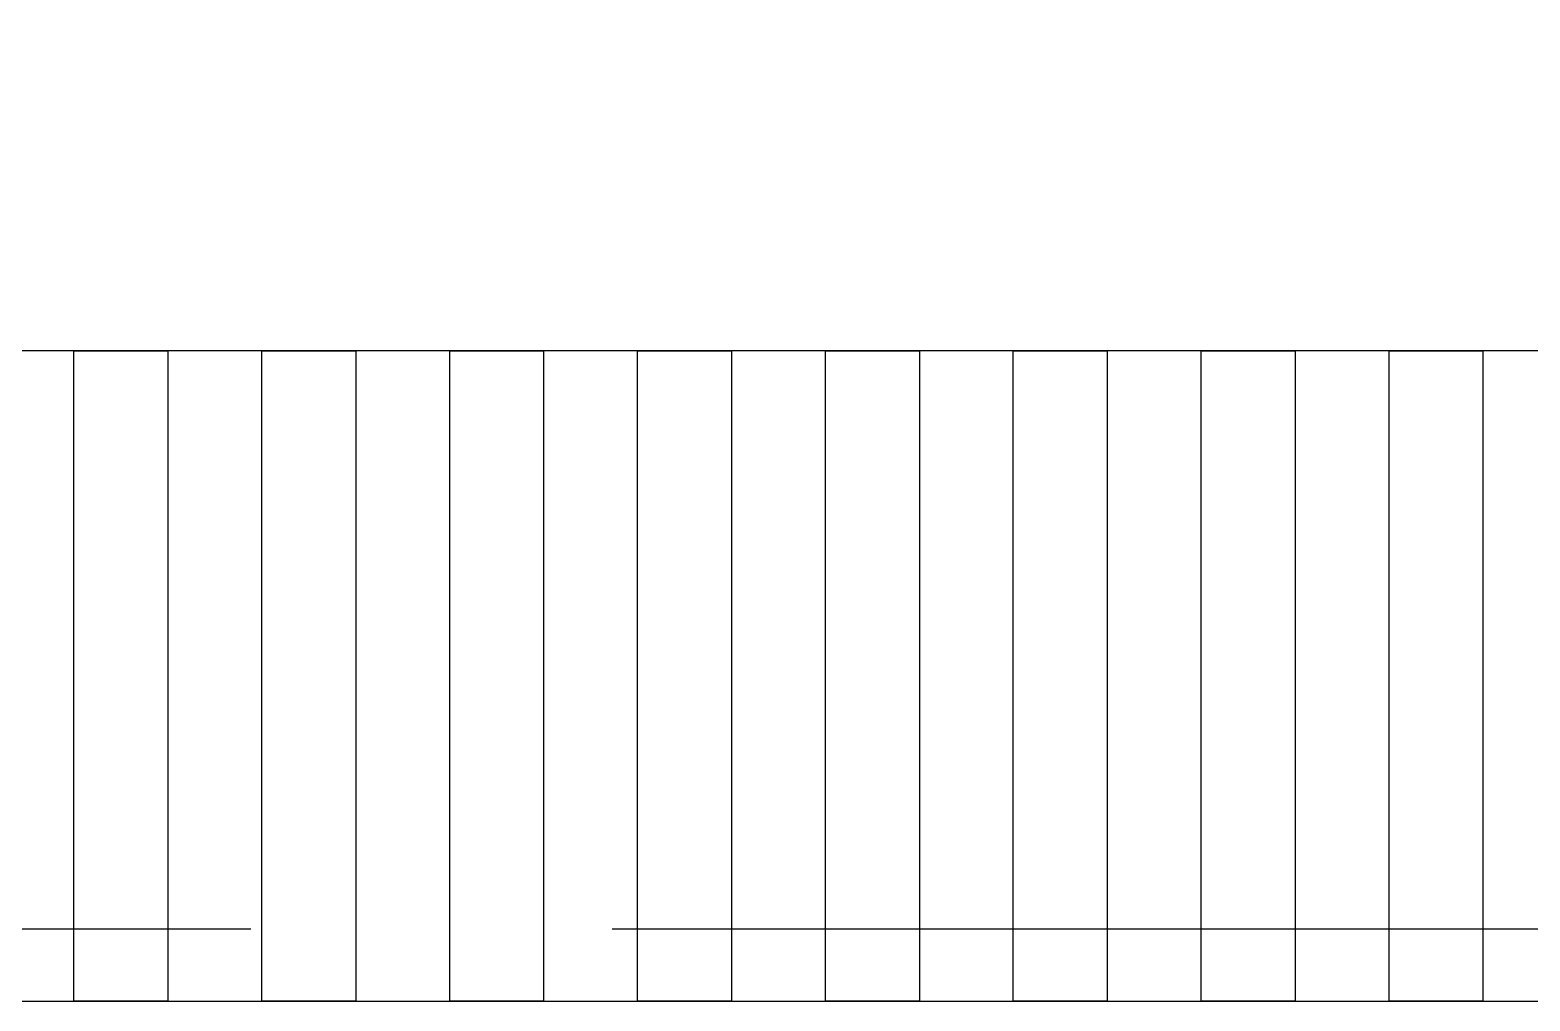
# Model space of a CAD drawing. Header units: millimetres. Extents: x 818 to 1306, y 1648 to 2013.
# Drawn here: x 955.562 to 956.6, y 1840.103 to 1840.775 of the extents above; entities that cross this region are included whole.
import ezdxf

# ---------------------------------------------------------------- set-up
doc = ezdxf.new("R2010")
doc.units = ezdxf.units.MM
doc.linetypes.add('CENTER', pattern=[2, 1.25, -0.25, 0.25, -0.25])
for name, color, linetype in [('ARRAY', 255, 'Continuous'), ('center', 1, 'CENTER'), ('FPC', 30, 'Continuous')]:
    doc.layers.add(name, color=color, linetype=linetype)
doc.layers.add('尺寸线 DIM', color=3, linetype='Continuous', lineweight=15)

# ---------------------------------------------------------------- blocks, each defined once
blk = doc.blocks.new('AR_FPC')
at = {"layer": 'center'}
blk.add_lwpolyline([(-5.59, -29.265), (6.58, -29.265), (6.58, -28.865), (-5.59, -28.865), (-5.59, -29.265)], dxfattribs=at)
blk = doc.blocks.new('A$C579B7D62')
at = {"layer": 'ARRAY', "color": 6}
blk.add_lwpolyline([(-11.5395, -66.9858), (11.5395, -66.9858), (11.5395, 0.9002), (-11.5395, 0.9002), (-11.5395, -66.9858)], dxfattribs=at)
at = {"color": 6}
blk.add_blockref('AR_FPC', (0.35, -37.6708), dxfattribs=at)

msp = doc.modelspace()

# ---------------------------------------------------------------- linework, layer by layer
for points in [[(955.5925, 1840.5527), (955.6575, 1840.5527), (955.6575, 1840.1027), (955.5925, 1840.1027)], [(955.7225, 1840.5527), (955.7875, 1840.5527), (955.7875, 1840.1027), (955.7225, 1840.1027)], [(955.8525, 1840.5527), (955.9175, 1840.5527), (955.9175, 1840.1027), (955.8525, 1840.1027)], [(955.9825, 1840.5527), (956.0475, 1840.5527), (956.0475, 1840.1027), (955.9825, 1840.1027)], [(956.1125, 1840.5527), (956.1775, 1840.5527), (956.1775, 1840.1027), (956.1125, 1840.1027)], [(956.2425, 1840.5527), (956.3075, 1840.5527), (956.3075, 1840.1027), (956.2425, 1840.1027)], [(956.3725, 1840.5527), (956.4375, 1840.5527), (956.4375, 1840.1027), (956.3725, 1840.1027)], [(956.5025, 1840.5527), (956.5675, 1840.5527), (956.5675, 1840.1027), (956.5025, 1840.1027)]]:
    msp.add_lwpolyline(points, close=True)
at = {"layer": 'FPC', "color": 30, "lineweight": -3}
msp.add_line((958.635, 1840.5527), (945.465, 1840.5527), dxfattribs=at)

# ---------------------------------------------------------------- block references
at = {"layer": '尺寸线 DIM', "color": 0, "ltscale": 5}
msp.add_blockref('A$C579B7D62', (951.205, 1907.0885), dxfattribs=at)

doc.saveas('drawing.dxf')
